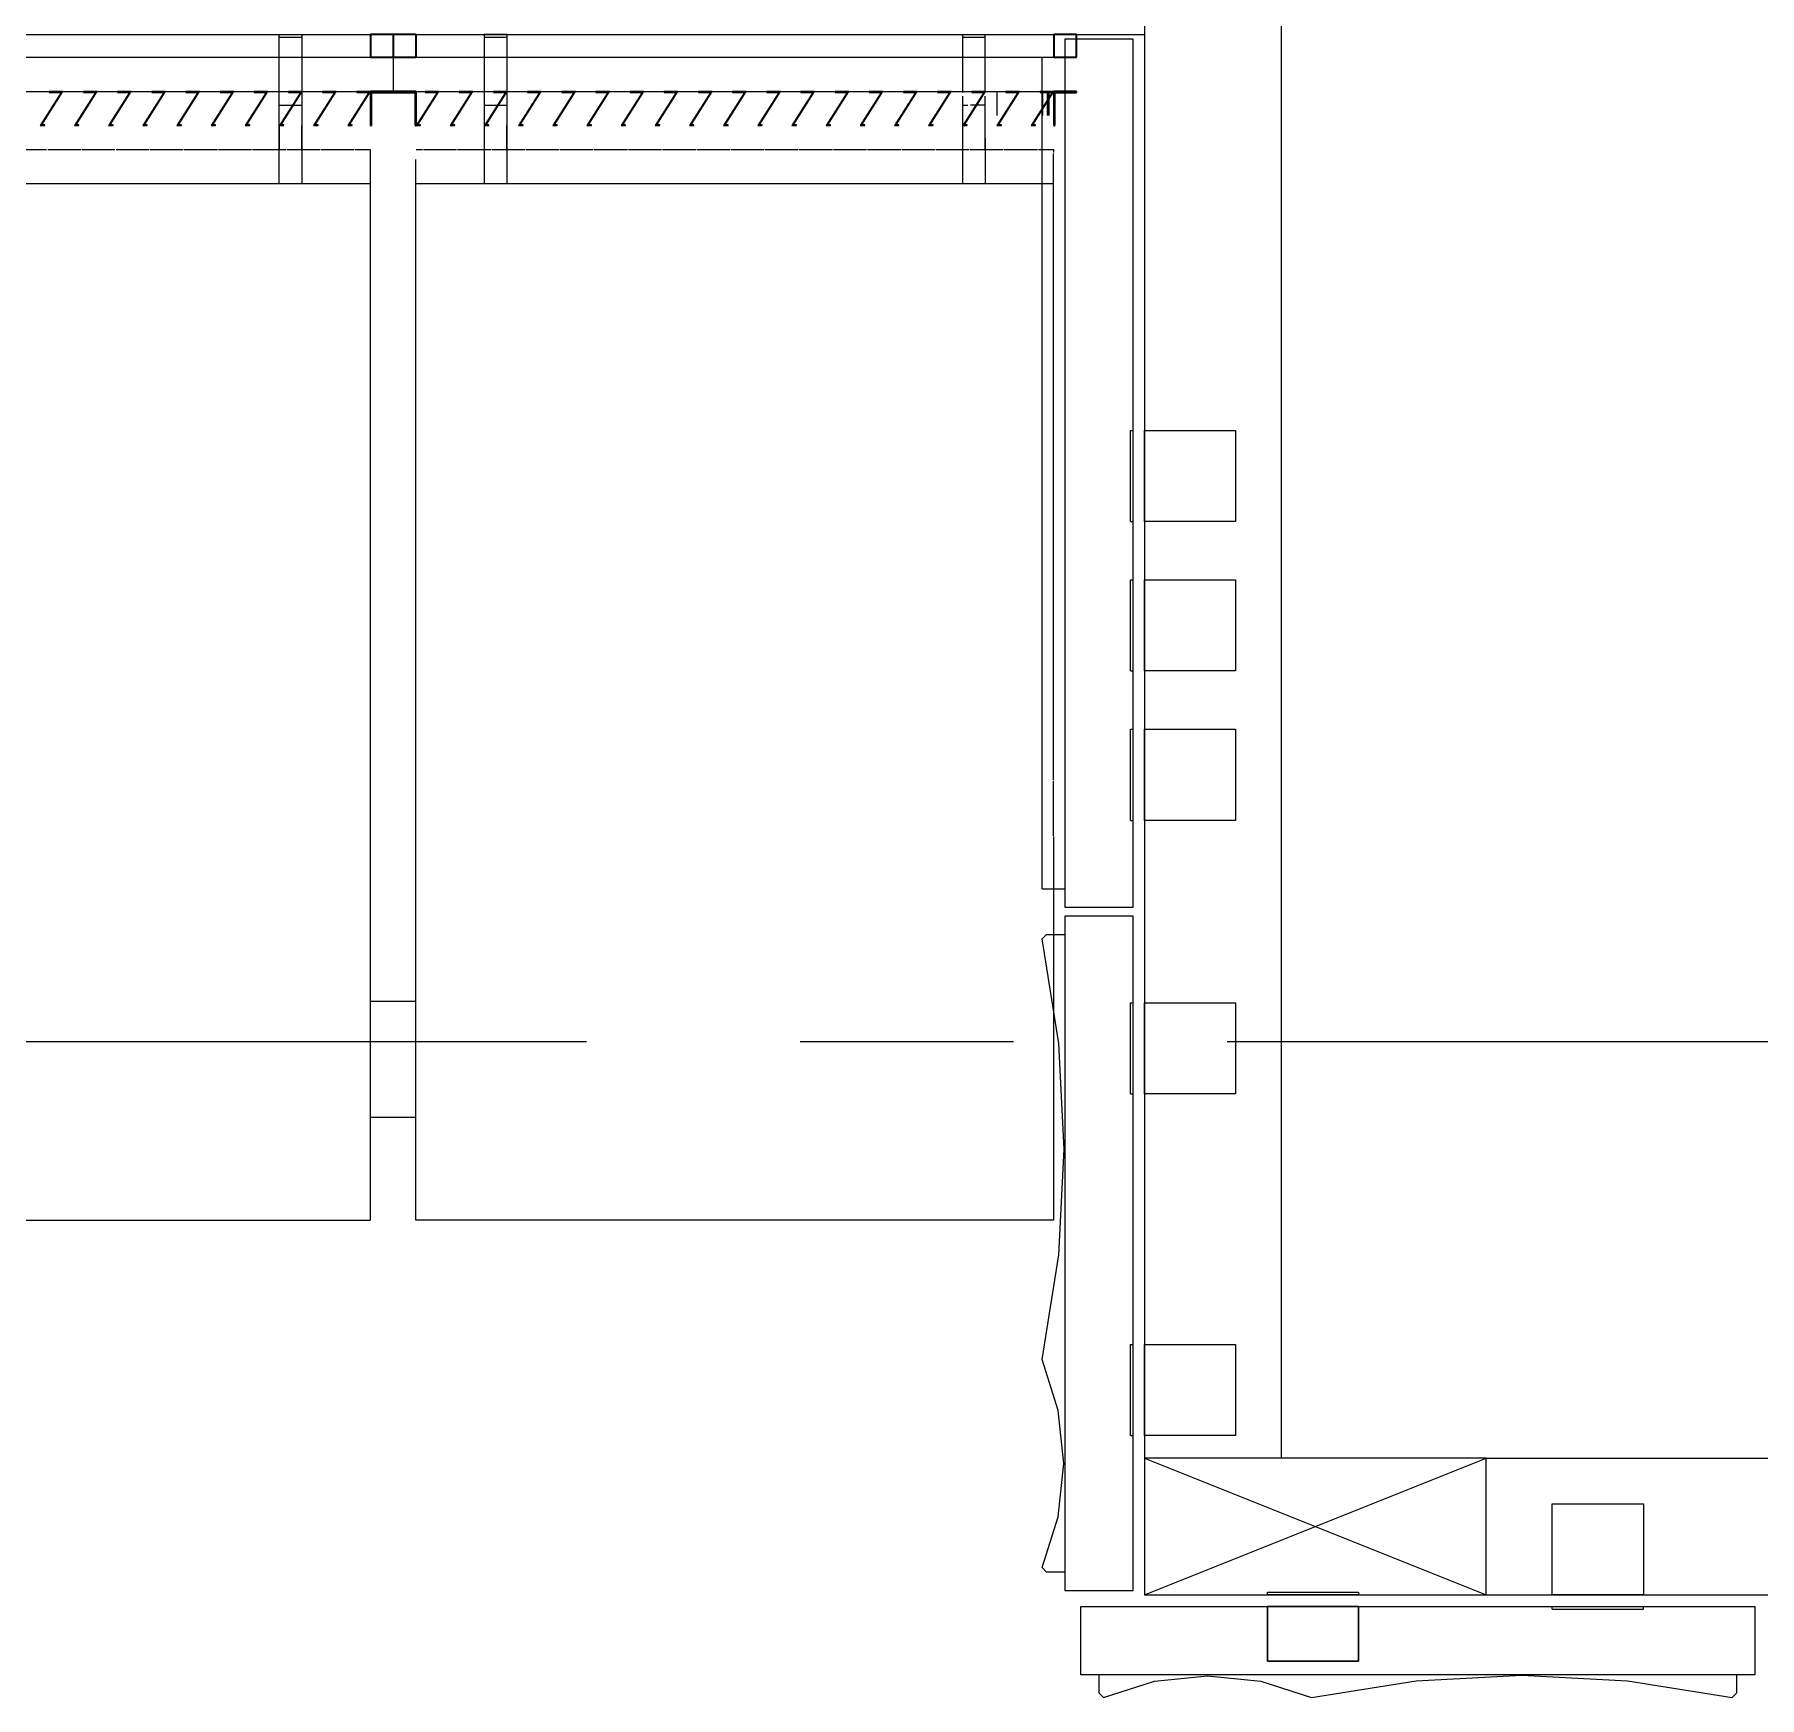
# Model space of a CAD drawing. Header units: millimetres. Extents: x 2519235 to 7246330, y 25937 to 201821.
# Drawn here: x 2549273 to 2553060, y 133667 to 137317 of the extents above; entities that cross this region are included whole.
import ezdxf
from ezdxf.enums import TextEntityAlignment as Align

# ---------------------------------------------------------------- set-up
doc = ezdxf.new("R2010")
doc.units = ezdxf.units.MM
doc.linetypes.add('TA_GL_005.00000', pattern=[13.75, 5, -1.25, 1.25, -1.25, 5])
doc.linetypes.add('Xref-PLAN-106.940$0$CENTER2', pattern=[28.575, 19.05, -3.175, 3.175, -3.175])
for name, color, linetype in [('000 - 0_SYM_DWG_GRID-BUBBLE_MAIN_COLOR_1', 7, 'Continuous'), ('000 - 0_SYM_DWG_GRIDLINE_MAIN_COLOR_251', 7, 'Continuous'), ('000 - EXISTING_CANOPY_MAIN_COLOR_1', 7, 'Continuous'), ('_PLATE-200', 7, 'Continuous'), ('_Wall-PRECAST', 7, 'Continuous'), ('A-GENM', 7, 'Continuous'), ('A-GLAZ-CURT', 7, 'Continuous'), ('A-ROOF', 7, 'Continuous'), ('A-ROOF-OTLN', 7, 'Continuous'), ('Xref-PLAN-106.940$0$_Beam', 7, 'Continuous'), ('Xref-PLAN-106.940$0$_Col', 7, 'Xref-PLAN-106.940$0$CENTER2'), ('Xref-PLAN-106.940$0$_PP-Dim', 7, 'Continuous'), ('Xref-PLAN-106.940$0$S-280-M_COLUMN', 7, 'Continuous')]:
    doc.layers.add(name, color=color, linetype=linetype)
doc.layers.add('Xref-PLAN-106.940$0$_VP', color=7, linetype='Continuous', plot=False)
doc.styles.add('Arial', font='arial.ttf', dxfattribs={"height": 300})
doc.styles.add('TA', font='', dxfattribs={"height": 4.5})
doc.styles.get('TA').set_extended_font_data('Cordia New')

# ---------------------------------------------------------------- blocks, each defined once
blk = doc.blocks.new('Xref-PLAN-106.940$0$ACM_STR_COLN_Precast- Rectangular Column - 750x300-6832747-610_ENT 1 EXISTING GROUND LEVEL_6000_100')
at = {"layer": 'Xref-PLAN-106.940$0$S-280-M_COLUMN', "color": 7, "lineweight": -3}
for p, q in [((375, 200), (-375, 200)), ((-375, 200), (-375, 190)), ((-375, 190), (-375, -90)), ((375, 190), (375, 200)), ((375, -90), (375, 190)), ((-375, -90), (-375, -100)), ((-375, -100), (375, -100)), ((375, -100), (375, -90))]:
    blk.add_line(p, q, dxfattribs=at)
blk = doc.blocks.new('Xref-PLAN-106.940')
at = {"layer": 'Xref-PLAN-106.940$0$_Beam', "color": 7}
for p, q in [((145669.2, 10348.4), (145669.2, 6933.4)), ((145969.2, 10348.4), (145969.2, 6933.4)), ((146419.2, 6933.4), (152919.2, 6933.4)), ((146419.2, 6633.4), (152919.2, 6633.4))]:
    blk.add_line(p, q, dxfattribs=at)
at = {"layer": 'Xref-PLAN-106.940$0$_Col', "color": 7}
blk.add_lwpolyline([(145669.2, 6633.4), (146419.2, 6633.4), (146419.2, 6933.4), (145669.2, 6933.4)], close=True, dxfattribs=at)
at = {"layer": 'Xref-PLAN-106.940$0$_PP-Dim', "color": 7}
for p, q in [((140694.2, 10358.4), (145669.2, 10358.4)), ((140694.2, 10058.4), (145669.2, 10058.4))]:
    blk.add_line(p, q, dxfattribs=at)
at = {"layer": 'Xref-PLAN-106.940$0$_VP', "color": 7}
for p, q in [((145669.2, 6633.4), (146419.2, 6933.4)), ((145669.2, 6933.4), (146419.2, 6633.4))]:
    blk.add_line(p, q, dxfattribs=at)
at = {"layer": 'Xref-PLAN-106.940$0$S-280-M_COLUMN', "color": 7, "lineweight": -3}
blk.add_blockref('Xref-PLAN-106.940$0$ACM_STR_COLN_Precast- Rectangular Column - 750x300-6832747-610_ENT 1 EXISTING GROUND LEVEL_6000_100', (146044.2, 6733.4), dxfattribs=at)
blk = doc.blocks.new('A$C53fc0519')
at = {"layer": '000 - EXISTING_CANOPY_MAIN_COLOR_1', "color": 7}
for p, q in [((26450.2, -13147.9), (26500.2, -13147.9)), ((26450.2, -13475), (26450.2, -13147.9)), ((26450.2, -13153.4), (26500.2, -13153.4)), ((26500.2, -13147.9), (26500.2, -13475)), ((26950.2, -13147.9), (26900.2, -13147.9)), ((26900.2, -13147.9), (26900.2, -13475)), ((26900.2, -13153.4), (26950.2, -13153.4)), ((26950.2, -13147.9), (26950.2, -13475)), ((27950.2, -13147.9), (28000.2, -13147.9)), ((27950.2, -13147.9), (27950.2, -13275)), ((27950.2, -13153.4), (28000.2, -13153.4)), ((28000.2, -13275), (28000.2, -13147.9)), ((26450.2, -13272.9), (26500.2, -13272.9)), ((26900.2, -13272.9), (26950.2, -13272.9)), ((27950.2, -13272.9), (28000.2, -13272.9)), ((27950.2, -13283), (27950.2, -13367)), ((28000.2, -13367), (28000.2, -13283)), ((26450.2, -13302.9), (26500.2, -13302.9)), ((26900.2, -13302.9), (26950.2, -13302.9)), ((27950.2, -13302.9), (27962.2, -13302.9)), ((28000.2, -13302.9), (27968.2, -13302.9)), ((26450.2, -13347.1), (26450.2, -13400)), ((26500.2, -13400), (26500.2, -13347.9)), ((26900.2, -13347.1), (26900.2, -13400)), ((26950.2, -13400), (26950.2, -13347.9)), ((27950.2, -13347.1), (27950.2, -13400)), ((28000.2, -13400), (28000.2, -13347.9)), ((25867.2, -13400), (25939.9, -13400)), ((25942.2, -13400), (26014.9, -13400)), ((26017.2, -13400), (26089.9, -13400)), ((26092.2, -13400), (26164.9, -13400)), ((26167.2, -13400), (26239.9, -13400)), ((26242.2, -13400), (26314.9, -13400)), ((26317.2, -13400), (26389.9, -13400)), ((26392.2, -13400), (26464.9, -13400)), ((26467.2, -13400), (26539.9, -13400)), ((26542.2, -13400), (26614.9, -13400)), ((26617.2, -13400), (26650.2, -13400)), ((26650.2, -13400), (26650.2, -15750)), ((26750.8, -13400), (26764.9, -13400)), ((26767.2, -13400), (26839.9, -13400)), ((26842.2, -13400), (26914.9, -13400)), ((26917.2, -13400), (26989.9, -13400)), ((26992.2, -13400), (27064.9, -13400)), ((27067.2, -13400), (27139.9, -13400)), ((27142.2, -13400), (27214.9, -13400)), ((27217.2, -13400), (27289.9, -13400)), ((27292.2, -13400), (27364.9, -13400)), ((27367.2, -13400), (27439.9, -13400)), ((27442.2, -13400), (27514.9, -13400)), ((27517.2, -13400), (27589.9, -13400)), ((27592.2, -13400), (27664.9, -13400)), ((27667.2, -13400), (27739.9, -13400)), ((27742.2, -13400), (27814.9, -13400)), ((27817.2, -13400), (27889.9, -13400)), ((27892.2, -13400), (27964.9, -13400)), ((27950.2, -13375), (27950.2, -13475)), ((27967.2, -13400), (28039.9, -13400)), ((28000.2, -13375), (28000.2, -13475)), ((28042.2, -13400), (28114.9, -13400)), ((28117.2, -13400), (28150.2, -13400)), ((28150.2, -13400), (28150.2, -13407.1)), ((26750.2, -15750), (26750.2, -13422.1)), ((28150.2, -14784.8), (28150.2, -13409.1)), ((25250.2, -13475), (26650.2, -13475)), ((26750.2, -13475), (28150.2, -13475)), ((28150.2, -14906.8), (28150.2, -14786.8)), ((28150.2, -14908.1), (28150.2, -15750)), ((26750.2, -15270.4), (26650.2, -15270.4)), ((26750.2, -15270.4), (26650.2, -15270.4)), ((26750.2, -15525), (26650.2, -15525)), ((25250.2, -15750), (26650.2, -15750)), ((28150.2, -15750), (26750.2, -15750))]:
    blk.add_line(p, q, dxfattribs=at)
blk = doc.blocks.new('*U439')
at = {"layer": '000 - 0_SYM_DWG_GRIDLINE_MAIN_COLOR_251', "color": 7, "linetype": 'ByBlock', "ltscale": 5}
blk.add_line((13.333, 0), (-589.333, 0), dxfattribs=at)
at = {"color": 7, "style": 'TA', "flags": 1}
blk.add_attdef('LOCATION', (6, -6), '', height=4.5, rotation=270, dxfattribs=at)
at = {"layer": '000 - 0_SYM_DWG_GRID-BUBBLE_MAIN_COLOR_1', "color": 7, "style": 'Arial'}
blk.add_attdef('GRID-HEAD', text='', height=4, rotation=180, dxfattribs=at).set_placement((50, 0), align=Align.MIDDLE_CENTER)

msp = doc.modelspace()

# ---------------------------------------------------------------- linework, layer by layer
at = {"layer": '_PLATE-200', "color": 7}
for points in [[(2551910.096, 136448.073), (2551910.096, 136248.073), (2551710.096, 136248.073), (2551710.096, 136448.073)], [(2551910.096, 136120.073), (2551910.096, 135920.073), (2551710.096, 135920.073), (2551710.096, 136120.073)], [(2551910.096, 135792.073), (2551910.096, 135592.073), (2551710.096, 135592.073), (2551710.096, 135792.073)], [(2551910.096, 135192.073), (2551910.096, 134992.073), (2551710.096, 134992.073), (2551710.096, 135192.073)], [(2551910.096, 134442.073), (2551910.096, 134242.073), (2551710.096, 134242.073), (2551710.096, 134442.073)], [(2552805.101, 134092.068), (2552805.101, 133892.068), (2552605.101, 133892.068), (2552605.101, 134092.068)], [(2551979.944, 133898.07), (2552179.944, 133898.07), (2552179.944, 133892.07), (2551979.944, 133892.07)]]:
    msp.add_lwpolyline(points, close=True, dxfattribs=at)
at = {"layer": '_Wall-PRECAST', "color": 7}
for p, q in [((2551535.095, 137307.068), (2551535.097, 135402.068)), ((2551685.096, 137307.068), (2551535.095, 137307.068)), ((2551685.096, 135402.068), (2551685.096, 137307.068)), ((2551485.096, 135442.068), (2551485.096, 137267.068)), ((2551485.096, 137267.068), (2551535.097, 137267.067)), ((2551679.096, 136248.073), (2551679.096, 136448.073)), ((2551679.096, 136448.073), (2551685.096, 136448.073)), ((2551679.096, 136248.073), (2551679.096, 136448.073)), ((2551679.096, 136448.073), (2551685.096, 136448.073)), ((2551685.096, 136248.073), (2551685.096, 136448.073)), ((2551685.096, 136248.073), (2551685.096, 136448.073)), ((2551679.096, 136248.073), (2551685.096, 136248.073)), ((2551679.096, 136248.073), (2551685.096, 136248.073)), ((2551679.096, 135920.073), (2551679.096, 136120.073)), ((2551679.096, 136120.073), (2551685.096, 136120.073)), ((2551679.096, 135920.073), (2551679.096, 136120.073)), ((2551679.096, 136120.073), (2551685.096, 136120.073)), ((2551685.096, 135920.073), (2551685.096, 136120.073)), ((2551685.096, 135920.073), (2551685.096, 136120.073)), ((2551679.096, 135920.073), (2551685.096, 135920.073)), ((2551679.096, 135920.073), (2551685.096, 135920.073)), ((2551679.096, 135592.073), (2551679.096, 135792.073)), ((2551679.096, 135792.073), (2551685.096, 135792.073)), ((2551679.096, 135592.073), (2551679.096, 135792.073)), ((2551679.096, 135792.073), (2551685.096, 135792.073)), ((2551685.096, 135592.073), (2551685.096, 135792.073)), ((2551685.096, 135592.073), (2551685.096, 135792.073)), ((2551679.096, 135592.073), (2551685.096, 135592.073)), ((2551679.096, 135592.073), (2551685.096, 135592.073)), ((2551485.096, 135442.068), (2551535.097, 135442.068)), ((2551535.096, 135382.068), (2551535.096, 133902.068)), ((2551685.096, 135382.068), (2551535.096, 135382.068)), ((2551535.097, 135402.068), (2551685.096, 135402.068)), ((2551685.096, 133902.068), (2551685.096, 135382.068)), ((2551485.096, 135332.068), (2551495.096, 135342.068)), ((2551495.096, 135342.068), (2551535.096, 135342.068)), ((2551521.725, 135102.525), (2551485.096, 135332.068)), ((2551679.096, 134992.073), (2551679.096, 135192.073)), ((2551679.096, 135192.073), (2551685.096, 135192.073)), ((2551679.096, 134992.073), (2551679.096, 135192.073)), ((2551679.096, 135192.073), (2551685.096, 135192.073)), ((2551685.096, 134992.073), (2551685.096, 135192.073)), ((2551685.096, 134992.073), (2551685.096, 135192.073)), ((2551533.98, 134870.402), (2551521.725, 135102.525)), ((2551679.096, 134992.073), (2551685.096, 134992.073)), ((2551679.096, 134992.073), (2551685.096, 134992.073)), ((2551521.725, 134638.278), (2551533.98, 134870.402)), ((2551485.096, 134408.735), (2551521.725, 134638.278)), ((2551679.096, 134242.073), (2551679.096, 134442.073)), ((2551679.096, 134442.073), (2551685.096, 134442.073)), ((2551679.096, 134242.073), (2551679.096, 134442.073)), ((2551679.096, 134442.073), (2551685.096, 134442.073)), ((2551685.096, 134242.073), (2551685.096, 134442.073)), ((2551685.096, 134242.073), (2551685.096, 134442.073)), ((2551520.777, 134297.037), (2551485.096, 134408.735)), ((2551532.841, 134180.402), (2551520.777, 134297.037)), ((2551679.096, 134242.073), (2551685.096, 134242.073)), ((2551679.096, 134242.073), (2551685.096, 134242.073)), ((2551520.777, 134063.766), (2551532.841, 134180.402)), ((2551485.096, 133952.068), (2551520.777, 134063.766)), ((2551495.096, 133942.068), (2551485.096, 133952.068)), ((2551535.096, 133942.068), (2551495.096, 133942.068)), ((2551535.096, 133902.068), (2551685.096, 133902.068)), ((2551570.096, 133717.068), (2551570.096, 133867.068)), ((2551570.096, 133867.068), (2553050.096, 133867.068)), ((2551979.944, 133867.068), (2552179.944, 133867.068)), ((2551979.944, 133747.068), (2551979.944, 133867.068)), ((2552179.944, 133867.068), (2551979.944, 133867.068)), ((2551979.944, 133867.068), (2551979.944, 133747.068)), ((2552179.944, 133867.068), (2552179.944, 133747.068)), ((2552179.944, 133747.068), (2552179.944, 133867.068)), ((2552605.101, 133867.068), (2552805.101, 133867.068)), ((2552605.101, 133861.068), (2552605.101, 133867.068)), ((2552605.101, 133867.068), (2552805.101, 133867.068)), ((2552605.101, 133861.068), (2552605.101, 133867.068)), ((2552605.101, 133861.068), (2552805.101, 133861.068)), ((2552605.101, 133861.068), (2552805.101, 133861.068)), ((2552805.101, 133861.068), (2552805.101, 133867.068)), ((2552805.101, 133861.068), (2552805.101, 133867.068)), ((2553050.096, 133867.068), (2553050.096, 133717.068)), ((2552179.944, 133747.068), (2551979.944, 133747.068)), ((2551979.944, 133747.068), (2552179.944, 133747.068)), ((2553050.096, 133717.068), (2551570.096, 133717.068)), ((2551610.096, 133717.068), (2551610.096, 133677.068)), ((2551731.794, 133702.749), (2551848.429, 133714.813)), ((2551848.429, 133714.813), (2551965.065, 133702.749)), ((2552306.306, 133703.697), (2552538.429, 133715.953)), ((2552538.429, 133715.953), (2552770.553, 133703.697)), ((2553010.096, 133677.068), (2553010.096, 133717.068)), ((2551610.096, 133677.068), (2551620.096, 133667.068)), ((2551620.096, 133667.068), (2551731.794, 133702.749)), ((2551965.065, 133702.749), (2552076.763, 133667.068)), ((2552076.763, 133667.068), (2552306.306, 133703.697)), ((2552770.553, 133703.697), (2553000.096, 133667.068)), ((2553000.096, 133667.068), (2553010.096, 133677.068))]:
    msp.add_line(p, q, dxfattribs=at)
at = {"layer": 'A-GENM', "color": 7, "lineweight": 9}
for p, q in [((2549332.204, 137190.068), (2549285.937, 137117.068)), ((2549289.569, 137119.068), (2549335.836, 137192.068)), ((2549335.836, 137192.068), (2549305.937, 137192.068)), ((2549305.937, 137192.068), (2549305.937, 137190.068)), ((2549305.937, 137190.068), (2549332.204, 137190.068)), ((2549407.204, 137190.068), (2549360.937, 137117.068)), ((2549364.569, 137119.068), (2549410.836, 137192.068)), ((2549410.836, 137192.068), (2549380.937, 137192.068)), ((2549380.937, 137192.068), (2549380.937, 137190.068)), ((2549380.937, 137190.068), (2549407.204, 137190.068)), ((2549482.204, 137190.068), (2549435.937, 137117.068)), ((2549439.569, 137119.068), (2549485.836, 137192.068)), ((2549485.836, 137192.068), (2549455.937, 137192.068)), ((2549455.937, 137192.068), (2549455.937, 137190.068)), ((2549455.937, 137190.068), (2549482.204, 137190.068)), ((2549557.204, 137190.068), (2549510.937, 137117.068)), ((2549514.569, 137119.068), (2549560.836, 137192.068)), ((2549560.836, 137192.068), (2549530.937, 137192.068)), ((2549530.937, 137192.068), (2549530.937, 137190.068)), ((2549530.937, 137190.068), (2549557.204, 137190.068)), ((2549632.204, 137190.068), (2549585.937, 137117.068)), ((2549589.569, 137119.068), (2549635.836, 137192.068)), ((2549635.836, 137192.068), (2549605.937, 137192.068)), ((2549605.937, 137192.068), (2549605.937, 137190.068)), ((2549605.937, 137190.068), (2549632.204, 137190.068)), ((2549707.204, 137190.068), (2549660.937, 137117.068)), ((2549664.569, 137119.068), (2549710.836, 137192.068)), ((2549710.836, 137192.068), (2549680.937, 137192.068)), ((2549680.937, 137192.068), (2549680.937, 137190.068)), ((2549680.937, 137190.068), (2549707.204, 137190.068)), ((2549782.204, 137190.068), (2549735.937, 137117.068)), ((2549739.569, 137119.068), (2549785.836, 137192.068)), ((2549785.836, 137192.068), (2549755.937, 137192.068)), ((2549755.937, 137192.068), (2549755.937, 137190.068)), ((2549755.937, 137190.068), (2549782.204, 137190.068)), ((2549857.204, 137190.068), (2549810.937, 137117.068)), ((2549814.569, 137119.068), (2549860.836, 137192.068)), ((2549860.836, 137192.068), (2549830.937, 137192.068)), ((2549830.937, 137192.068), (2549830.937, 137190.068)), ((2549830.937, 137190.068), (2549857.204, 137190.068)), ((2549932.204, 137190.068), (2549885.937, 137117.068)), ((2549889.569, 137119.068), (2549935.836, 137192.068)), ((2549935.836, 137192.068), (2549905.937, 137192.068)), ((2549905.937, 137192.068), (2549905.937, 137190.068)), ((2549905.937, 137190.068), (2549932.204, 137190.068)), ((2550007.204, 137190.068), (2549960.937, 137117.068)), ((2549964.569, 137119.068), (2550010.836, 137192.068)), ((2550010.836, 137192.068), (2549980.937, 137192.068)), ((2549980.937, 137192.068), (2549980.937, 137190.068)), ((2549980.937, 137190.068), (2550007.204, 137190.068)), ((2550157.204, 137190.068), (2550110.937, 137117.068)), ((2550114.569, 137119.068), (2550160.836, 137192.068)), ((2550160.836, 137192.068), (2550130.937, 137192.068)), ((2550130.937, 137192.068), (2550130.937, 137190.068)), ((2550130.937, 137190.068), (2550157.204, 137190.068)), ((2550232.204, 137190.068), (2550185.937, 137117.068)), ((2550189.569, 137119.068), (2550235.836, 137192.068)), ((2550235.836, 137192.068), (2550205.937, 137192.068)), ((2550205.937, 137192.068), (2550205.937, 137190.068)), ((2550205.937, 137190.068), (2550232.204, 137190.068)), ((2550307.204, 137190.068), (2550260.937, 137117.068)), ((2550264.569, 137119.068), (2550310.836, 137192.068)), ((2550310.836, 137192.068), (2550280.937, 137192.068)), ((2550280.937, 137192.068), (2550280.937, 137190.068)), ((2550280.937, 137190.068), (2550307.204, 137190.068)), ((2550382.204, 137190.068), (2550335.937, 137117.068)), ((2550339.569, 137119.068), (2550385.836, 137192.068)), ((2550385.836, 137192.068), (2550355.937, 137192.068)), ((2550355.937, 137192.068), (2550355.937, 137190.068)), ((2550355.937, 137190.068), (2550382.204, 137190.068)), ((2550457.204, 137190.068), (2550410.937, 137117.068)), ((2550414.569, 137119.068), (2550460.836, 137192.068)), ((2550460.836, 137192.068), (2550430.937, 137192.068)), ((2550430.937, 137192.068), (2550430.937, 137190.068)), ((2550430.937, 137190.068), (2550457.204, 137190.068)), ((2550532.204, 137190.068), (2550485.937, 137117.068)), ((2550489.569, 137119.068), (2550535.836, 137192.068)), ((2550535.836, 137192.068), (2550505.937, 137192.068)), ((2550505.937, 137192.068), (2550505.937, 137190.068)), ((2550505.937, 137190.068), (2550532.204, 137190.068)), ((2550607.204, 137190.068), (2550560.937, 137117.068)), ((2550564.569, 137119.068), (2550610.836, 137192.068)), ((2550610.836, 137192.068), (2550580.937, 137192.068)), ((2550580.937, 137192.068), (2550580.937, 137190.068)), ((2550580.937, 137190.068), (2550607.204, 137190.068)), ((2550682.204, 137190.068), (2550635.937, 137117.068)), ((2550639.569, 137119.068), (2550685.836, 137192.068)), ((2550685.836, 137192.068), (2550655.937, 137192.068)), ((2550655.937, 137192.068), (2550655.937, 137190.068)), ((2550655.937, 137190.068), (2550682.204, 137190.068)), ((2550757.204, 137190.068), (2550710.937, 137117.068)), ((2550714.569, 137119.068), (2550760.836, 137192.068)), ((2550760.836, 137192.068), (2550730.937, 137192.068)), ((2550730.937, 137192.068), (2550730.937, 137190.068)), ((2550730.937, 137190.068), (2550757.204, 137190.068)), ((2550832.204, 137190.068), (2550785.937, 137117.068)), ((2550789.569, 137119.068), (2550835.836, 137192.068)), ((2550835.836, 137192.068), (2550805.937, 137192.068)), ((2550805.937, 137192.068), (2550805.937, 137190.068)), ((2550805.937, 137190.068), (2550832.204, 137190.068)), ((2550907.204, 137190.068), (2550860.937, 137117.068)), ((2550864.569, 137119.068), (2550910.836, 137192.068)), ((2550910.836, 137192.068), (2550880.937, 137192.068)), ((2550880.937, 137192.068), (2550880.937, 137190.068)), ((2550880.937, 137190.068), (2550907.204, 137190.068)), ((2550982.204, 137190.068), (2550935.937, 137117.068)), ((2550939.569, 137119.068), (2550985.836, 137192.068)), ((2550985.836, 137192.068), (2550955.937, 137192.068)), ((2550955.937, 137192.068), (2550955.937, 137190.068)), ((2550955.937, 137190.068), (2550982.204, 137190.068)), ((2551057.204, 137190.068), (2551010.937, 137117.068)), ((2551014.569, 137119.068), (2551060.836, 137192.068)), ((2551060.836, 137192.068), (2551030.937, 137192.068)), ((2551030.937, 137192.068), (2551030.937, 137190.068)), ((2551030.937, 137190.068), (2551057.204, 137190.068)), ((2551132.204, 137190.068), (2551085.937, 137117.068)), ((2551089.569, 137119.068), (2551135.836, 137192.068)), ((2551135.836, 137192.068), (2551105.937, 137192.068)), ((2551105.937, 137192.068), (2551105.937, 137190.068)), ((2551105.937, 137190.068), (2551132.204, 137190.068)), ((2551207.204, 137190.068), (2551160.937, 137117.068)), ((2551164.569, 137119.068), (2551210.836, 137192.068)), ((2551210.836, 137192.068), (2551180.937, 137192.068)), ((2551180.937, 137192.068), (2551180.937, 137190.068)), ((2551180.937, 137190.068), (2551207.204, 137190.068)), ((2551282.204, 137190.068), (2551235.937, 137117.068)), ((2551239.569, 137119.068), (2551285.836, 137192.068)), ((2551285.836, 137192.068), (2551255.937, 137192.068)), ((2551255.937, 137192.068), (2551255.937, 137190.068)), ((2551255.937, 137190.068), (2551282.204, 137190.068)), ((2551357.204, 137190.068), (2551310.937, 137117.068)), ((2551314.569, 137119.068), (2551360.836, 137192.068)), ((2551360.836, 137192.068), (2551330.937, 137192.068)), ((2551330.937, 137192.068), (2551330.937, 137190.068)), ((2551330.937, 137190.068), (2551357.204, 137190.068)), ((2551432.204, 137190.068), (2551385.937, 137117.068)), ((2551389.569, 137119.068), (2551435.836, 137192.068)), ((2551435.836, 137192.068), (2551405.937, 137192.068)), ((2551405.937, 137192.068), (2551405.937, 137190.068)), ((2551405.937, 137190.068), (2551432.204, 137190.068)), ((2551507.204, 137190.068), (2551460.937, 137117.068)), ((2551464.569, 137119.068), (2551510.836, 137192.068)), ((2551510.836, 137192.068), (2551480.937, 137192.068)), ((2551480.937, 137192.068), (2551480.937, 137190.068)), ((2551480.937, 137190.068), (2551507.204, 137190.068)), ((2549285.937, 137117.068), (2549295.937, 137117.068)), ((2549295.937, 137119.068), (2549289.569, 137119.068)), ((2549295.937, 137117.068), (2549295.937, 137119.068)), ((2549360.937, 137117.068), (2549370.937, 137117.068)), ((2549370.937, 137119.068), (2549364.569, 137119.068)), ((2549370.937, 137117.068), (2549370.937, 137119.068)), ((2549435.937, 137117.068), (2549445.937, 137117.068)), ((2549445.937, 137119.068), (2549439.569, 137119.068)), ((2549445.937, 137117.068), (2549445.937, 137119.068)), ((2549510.937, 137117.068), (2549520.937, 137117.068)), ((2549520.937, 137119.068), (2549514.569, 137119.068)), ((2549520.937, 137117.068), (2549520.937, 137119.068)), ((2549585.937, 137117.068), (2549595.937, 137117.068)), ((2549595.937, 137119.068), (2549589.569, 137119.068)), ((2549595.937, 137117.068), (2549595.937, 137119.068)), ((2549660.937, 137117.068), (2549670.937, 137117.068)), ((2549670.937, 137119.068), (2549664.569, 137119.068)), ((2549670.937, 137117.068), (2549670.937, 137119.068)), ((2549735.937, 137117.068), (2549745.937, 137117.068)), ((2549745.937, 137119.068), (2549739.569, 137119.068)), ((2549745.937, 137117.068), (2549745.937, 137119.068)), ((2549810.937, 137117.068), (2549820.937, 137117.068)), ((2549820.937, 137119.068), (2549814.569, 137119.068)), ((2549820.937, 137117.068), (2549820.937, 137119.068)), ((2549885.937, 137117.068), (2549895.937, 137117.068)), ((2549895.937, 137119.068), (2549889.569, 137119.068)), ((2549895.937, 137117.068), (2549895.937, 137119.068)), ((2549960.937, 137117.068), (2549970.937, 137117.068)), ((2549970.937, 137119.068), (2549964.569, 137119.068)), ((2549970.937, 137117.068), (2549970.937, 137119.068)), ((2550110.937, 137117.068), (2550120.937, 137117.068)), ((2550120.937, 137119.068), (2550114.569, 137119.068)), ((2550120.937, 137117.068), (2550120.937, 137119.068)), ((2550185.937, 137117.068), (2550195.937, 137117.068)), ((2550195.937, 137119.068), (2550189.569, 137119.068)), ((2550195.937, 137117.068), (2550195.937, 137119.068)), ((2550260.937, 137117.068), (2550270.937, 137117.068)), ((2550270.937, 137119.068), (2550264.569, 137119.068)), ((2550270.937, 137117.068), (2550270.937, 137119.068)), ((2550335.937, 137117.068), (2550345.937, 137117.068)), ((2550345.937, 137119.068), (2550339.569, 137119.068)), ((2550345.937, 137117.068), (2550345.937, 137119.068)), ((2550410.937, 137117.068), (2550420.937, 137117.068)), ((2550420.937, 137119.068), (2550414.569, 137119.068)), ((2550420.937, 137117.068), (2550420.937, 137119.068)), ((2550485.937, 137117.068), (2550495.937, 137117.068)), ((2550495.937, 137119.068), (2550489.569, 137119.068)), ((2550495.937, 137117.068), (2550495.937, 137119.068)), ((2550560.937, 137117.068), (2550570.937, 137117.068)), ((2550570.937, 137119.068), (2550564.569, 137119.068)), ((2550570.937, 137117.068), (2550570.937, 137119.068)), ((2550635.937, 137117.068), (2550645.937, 137117.068)), ((2550645.937, 137119.068), (2550639.569, 137119.068)), ((2550645.937, 137117.068), (2550645.937, 137119.068)), ((2550710.937, 137117.068), (2550720.937, 137117.068)), ((2550720.937, 137119.068), (2550714.569, 137119.068)), ((2550720.937, 137117.068), (2550720.937, 137119.068)), ((2550785.937, 137117.068), (2550795.937, 137117.068)), ((2550795.937, 137119.068), (2550789.569, 137119.068)), ((2550795.937, 137117.068), (2550795.937, 137119.068)), ((2550860.937, 137117.068), (2550870.937, 137117.068)), ((2550870.937, 137119.068), (2550864.569, 137119.068)), ((2550870.937, 137117.068), (2550870.937, 137119.068)), ((2550935.937, 137117.068), (2550945.937, 137117.068)), ((2550945.937, 137119.068), (2550939.569, 137119.068)), ((2550945.937, 137117.068), (2550945.937, 137119.068)), ((2551010.937, 137117.068), (2551020.937, 137117.068)), ((2551020.937, 137119.068), (2551014.569, 137119.068)), ((2551020.937, 137117.068), (2551020.937, 137119.068)), ((2551085.937, 137117.068), (2551095.937, 137117.068)), ((2551095.937, 137119.068), (2551089.569, 137119.068)), ((2551095.937, 137117.068), (2551095.937, 137119.068)), ((2551160.937, 137117.068), (2551170.937, 137117.068)), ((2551170.937, 137119.068), (2551164.569, 137119.068)), ((2551170.937, 137117.068), (2551170.937, 137119.068)), ((2551235.937, 137117.068), (2551245.937, 137117.068)), ((2551245.937, 137119.068), (2551239.569, 137119.068)), ((2551245.937, 137117.068), (2551245.937, 137119.068)), ((2551310.937, 137117.068), (2551320.937, 137117.068)), ((2551320.937, 137119.068), (2551314.569, 137119.068)), ((2551320.937, 137117.068), (2551320.937, 137119.068)), ((2551385.937, 137117.068), (2551395.937, 137117.068)), ((2551395.937, 137119.068), (2551389.569, 137119.068)), ((2551395.937, 137117.068), (2551395.937, 137119.068)), ((2551460.937, 137117.068), (2551470.937, 137117.068)), ((2551470.937, 137119.068), (2551464.569, 137119.068)), ((2551470.937, 137117.068), (2551470.937, 137119.068))]:
    msp.add_line(p, q, dxfattribs=at)
at = {"layer": 'A-GLAZ-CURT', "color": 7, "lineweight": 35}
for p, q in [((2550110.937, 137317.068), (2550010.937, 137317.068)), ((2550010.937, 137317.068), (2550010.937, 137267.068)), ((2550060.937, 137317.068), (2550060.937, 137267.068)), ((2550110.937, 137267.068), (2550110.937, 137317.068)), ((2551560.937, 137317.068), (2551510.937, 137317.068)), ((2551510.937, 137317.068), (2551510.937, 137267.068)), ((2551560.937, 137267.068), (2551560.937, 137317.068)), ((2550010.937, 137267.068), (2550110.937, 137267.068)), ((2551510.937, 137267.068), (2551560.937, 137267.068)), ((2550110.937, 137192.068), (2550010.937, 137192.068)), ((2550010.937, 137192.068), (2550010.937, 137117.068)), ((2550012.937, 137117.068), (2550012.937, 137190.068)), ((2550012.937, 137190.068), (2550108.937, 137190.068)), ((2550060.937, 137190.068), (2550060.937, 137192.068)), ((2550108.937, 137190.068), (2550108.937, 137117.068)), ((2550110.937, 137117.068), (2550110.937, 137192.068)), ((2551560.937, 137192.068), (2551510.937, 137192.068)), ((2551510.937, 137192.068), (2551510.937, 137117.068)), ((2551512.937, 137117.068), (2551512.937, 137190.068)), ((2551512.937, 137190.068), (2551560.937, 137190.068)), ((2551560.937, 137190.068), (2551560.937, 137192.068)), ((2550010.937, 137117.068), (2550012.937, 137117.068)), ((2550108.937, 137117.068), (2550110.937, 137117.068)), ((2551510.937, 137117.068), (2551512.937, 137117.068))]:
    msp.add_line(p, q, dxfattribs=at)
at = {"layer": 'A-GLAZ-CURT', "color": 7}
for p, q in [((2533560.937, 137267.068), (2551510.105, 137267.068)), ((2550060.937, 137267.068), (2550060.937, 137192.068)), ((2533560.937, 137192.068), (2551560.937, 137192.068))]:
    msp.add_line(p, q, dxfattribs=at)
at = {"layer": 'A-ROOF', "color": 7}
for p, q in [((2551500.096, 137178.854), (2551500.096, 137190.068)), ((2551500.096, 137139.206), (2551500.096, 137175.123))]:
    msp.add_line(p, q, dxfattribs=at)
at = {"layer": 'A-ROOF-OTLN', "color": 7}
for p, q in [((2551385.818, 137192.068), (2551385.818, 137139.206)), ((2551486.096, 137190.068), (2551486.096, 137156.765)), ((2551496.096, 137190.068), (2551496.096, 137172.543)), ((2551496.096, 137168.812), (2551496.096, 137139.206)), ((2551500.096, 137190.068), (2551500.096, 137178.854)), ((2551500.096, 137175.123), (2551500.096, 137139.206)), ((2551486.096, 137153.034), (2551486.096, 137139.206))]:
    msp.add_line(p, q, dxfattribs=at)

# ---------------------------------------------------------------- block references
at = {"color": 7}
for name, p in [('Xref-PLAN-106.940', (2406040.759, 127258.673)), ('A$C53fc0519', (2523360.096, 150464.925))]:
    msp.add_blockref(name, p, dxfattribs=at)
at = {"layer": '000 - 0_SYM_DWG_GRIDLINE_MAIN_COLOR_251', "color": 7, "linetype": 'TA_GL_005.00000', "xscale": 75, "yscale": 75, "zscale": 75, "rotation": 180}
msp.add_blockref('*U439', (2523360.096, 135107.068), dxfattribs=at)

doc.saveas('drawing.dxf')
